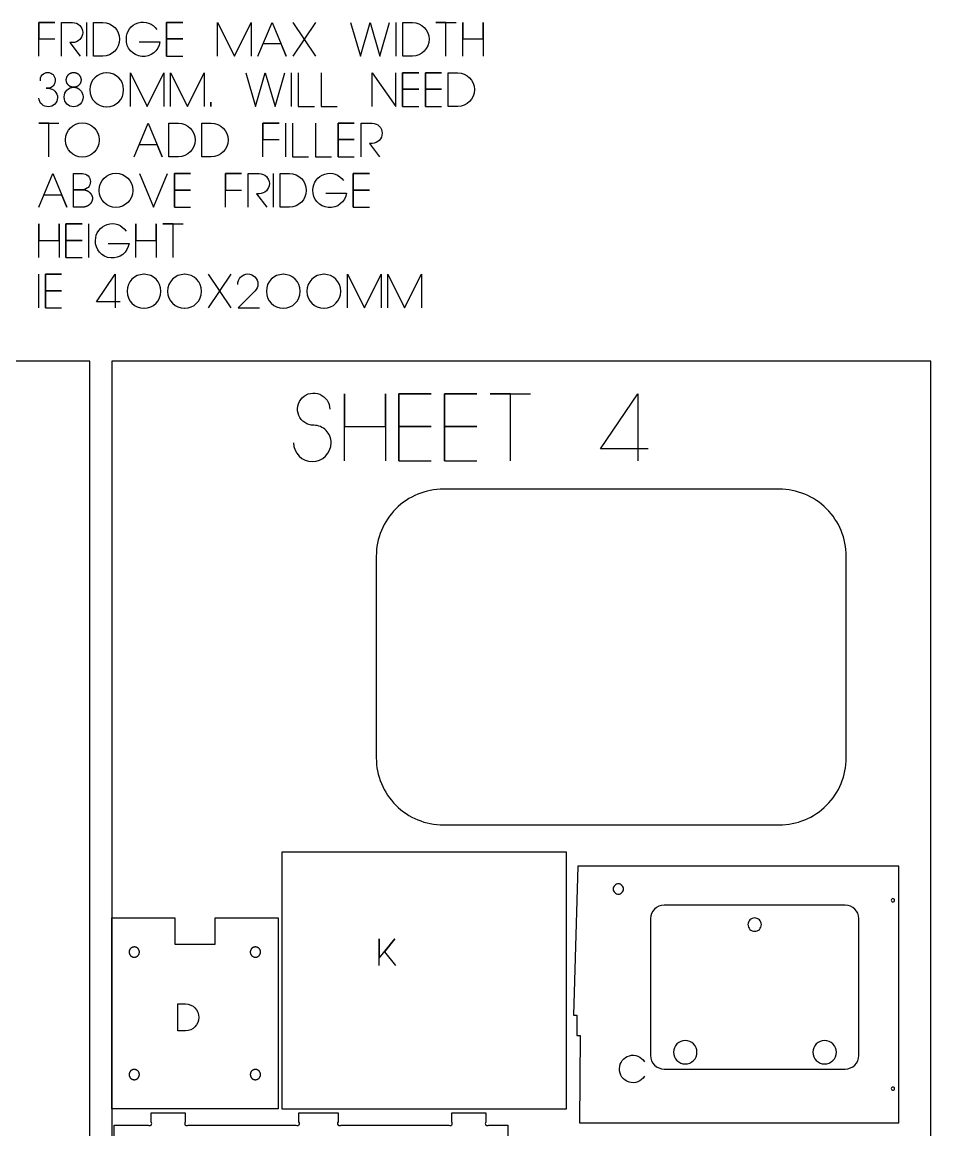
# Model space of a CAD drawing. Extents: x -841 to 6221, y -486 to 2945.
# Drawn here: x 4867 to 6221, y 1295 to 2945 of the extents above; entities that cross this region are included whole.
import ezdxf

# ---------------------------------------------------------------- set-up
doc = ezdxf.new("R2010")
doc.units = 0
for name, color, linetype in [('DEFAULT_LAYER0', 1, 'CONTINUOUS'), ('LAYER_1', 18, 'CONTINUOUS'), ('T5_LOGOLAYER_21', 18, 'CONTINUOUS')]:
    doc.layers.add(name, color=color, linetype=linetype)

msp = doc.modelspace()

# ---------------------------------------------------------------- linework, layer by layer
at = {"layer": 'DEFAULT_LAYER0'}
for points in [[(5755.4, 1661.6, 0.414214), (5747.7, 1654, 0.414214), (5755.4, 1646.4, 0.414214), (5763, 1654, 0.414214)], [(6164.3, 1639.7, 0.414214), (6161.8, 1637.2, 0.414214), (6164.3, 1634.7, 0.414214), (6166.8, 1637.2, 0.414214)], [(5823.4, 1386), (6093.4, 1386, 0.414214), (6113.4, 1406), (6113.4, 1610, 0.413582), (6093.4, 1630), (5823.4, 1630, 0.414214), (5803.4, 1610), (5803.4, 1406, 0.415248)], [(5958.4, 1611, 0.414214), (5948.4, 1601, 0.414214), (5958.4, 1591, 0.414214), (5968.4, 1601, 0.414214)], [(5855, 1428.5, 0.414214), (5837.5, 1411, 0.414214), (5855, 1393.5, 0.414214), (5872.5, 1411, 0.414214)], [(6062.6, 1428.5, 0.414214), (6045.1, 1411, 0.414214), (6062.6, 1393.5, 0.414214), (6080.1, 1411, 0.414214)], [(6164.4, 1359.3, 0.414214), (6161.9, 1356.8, 0.414214), (6164.4, 1354.3, 0.414214), (6166.9, 1356.8, 0.414214)]]:
    msp.add_lwpolyline(points, format="xyb", close=True, dxfattribs=at)
at = {"layer": 'LAYER_1'}
for points in [[(3748.2, 0), (4968.2, 0), (4968.2, 2440), (3748.2, 2440)], [(5000.8, 0), (6220.8, 0), (6220.8, 2440), (5000.8, 2440)], [(5697.6, 1306), (6173.3, 1306), (6173.3, 1688), (5695, 1688), (5688.4, 1466), (5693.3, 1466), (5693.3, 1436), (5698.3, 1436)]]:
    msp.add_lwpolyline(points, close=True, dxfattribs=at)
msp.add_lwpolyline([(5394.8, 1849.4, 0.414214), (5494.8, 1749.4), (5994.8, 1749.4, 0.414214), (6094.8, 1849.4), (6094.8, 2149.4, 0.414214), (5994.8, 2249.4), (5494.8, 2249.4, 0.414214), (5394.8, 2149.4)], format="xyb", close=True, dxfattribs=at)
msp.add_lwpolyline([(5004.7, 1054.6), (5004.7, 1302.6), (5055.1, 1302.6, 1), (5059.6, 1307.1), (5059.6, 1320.6), (5110.4, 1320.6), (5110.4, 1307.1, 1), (5114.9, 1302.6), (5275.1, 1302.6, 1), (5279.5, 1307.1), (5279.5, 1320.6), (5338, 1320.6), (5338, 1307.1, 1), (5342.5, 1302.6), (5502.8, 1302.6, 1), (5507.2, 1307.1), (5507.2, 1320.6), (5558, 1320.6), (5558, 1307.1, 1), (5562.5, 1302.6), (5590.8, 1302.6), (5590.8, 1054.6)], format="xyb", dxfattribs=at)
at = {"layer": 'T5_LOGOLAYER_21'}
for points in [[(4892.1, 2894.2), (4892.1, 2944.2), (4916.1, 2944.2), (4892.1, 2944.2), (4892.1, 2919.7), (4916.1, 2919.7)], [(4963.6, 2894.2), (4963.6, 2944.2)], [(5082.6, 2894.2), (5082.6, 2944.2), (5106.6, 2944.2), (5082.6, 2944.2), (5082.6, 2919.7), (5106.6, 2919.7), (5082.6, 2919.7), (5082.6, 2894.2), (5106.6, 2894.2)], [(5158.6, 2894.2), (5158.6, 2944.2), (5183.6, 2894.2), (5208.6, 2944.2), (5208.6, 2894.2)], [(5218.6, 2894.2), (5239.6, 2944.2), (5260.6, 2894.2), (5253.1, 2912.2), (5226.6, 2912.2)], [(5270.6, 2944.2), (5304.1, 2894.2)], [(5271.1, 2894.2), (5304.6, 2944.2)], [(5356.6, 2944.2), (5371.1, 2894.2), (5385.6, 2944.2), (5400.1, 2894.2), (5414.6, 2944.2)], [(5424.6, 2894.2), (5424.6, 2944.2)], [(5498.6, 2894.2), (5498.6, 2944.2), (5483.6, 2944.2), (5513.6, 2944.2)], [(5523.6, 2894.2), (5523.6, 2944.2), (5523.6, 2919.7), (5554.1, 2919.7), (5554.1, 2944.2), (5554.1, 2894.2)], [(5028.6, 2819.2), (5028.6, 2869.2), (5053.6, 2819.2), (5078.6, 2869.2), (5078.6, 2819.2)], [(5088.6, 2819.2), (5088.6, 2869.2), (5113.6, 2819.2), (5138.6, 2869.2), (5138.6, 2819.2)], [(5200.6, 2869.2), (5215.1, 2819.2), (5229.6, 2869.2), (5244.1, 2819.2), (5258.6, 2869.2)], [(5268.6, 2819.2), (5268.6, 2869.2)], [(5278.6, 2869.2), (5278.6, 2819.2), (5302.6, 2819.2)], [(5312.6, 2869.2), (5312.6, 2819.2), (5336.6, 2819.2)], [(5388.6, 2819.2), (5388.6, 2869.2), (5424.1, 2819.2), (5424.1, 2869.2)], [(5434.1, 2819.2), (5434.1, 2869.2), (5458.1, 2869.2), (5434.1, 2869.2), (5434.1, 2844.7), (5458.1, 2844.7), (5434.1, 2844.7), (5434.1, 2819.2), (5458.1, 2819.2)], [(5468.1, 2819.2), (5468.1, 2869.2), (5492.1, 2869.2), (5468.1, 2869.2), (5468.1, 2844.7), (5492.1, 2844.7), (5468.1, 2844.7), (5468.1, 2819.2), (5492.1, 2819.2)], [(4907.1, 2744.2), (4907.1, 2794.2), (4892.1, 2794.2), (4922.1, 2794.2)], [(5034.1, 2744.2), (5055.1, 2794.2), (5076.1, 2744.2), (5068.6, 2762.2), (5042.1, 2762.2)], [(5226.1, 2744.2), (5226.1, 2794.2), (5250.1, 2794.2), (5226.1, 2794.2), (5226.1, 2769.7), (5250.1, 2769.7)], [(5260.1, 2744.2), (5260.1, 2794.2)], [(5270.1, 2794.2), (5270.1, 2744.2), (5294.1, 2744.2)], [(5304.1, 2794.2), (5304.1, 2744.2), (5328.1, 2744.2)], [(5338.1, 2744.2), (5338.1, 2794.2), (5362.1, 2794.2), (5338.1, 2794.2), (5338.1, 2769.7), (5362.1, 2769.7), (5338.1, 2769.7), (5338.1, 2744.2), (5362.1, 2744.2)], [(4892.1, 2669.2), (4913.1, 2719.2), (4934.1, 2669.2), (4926.6, 2687.2), (4900.1, 2687.2)], [(5042.1, 2719.2), (5063.1, 2669.2), (5084.1, 2719.2)], [(5094.1, 2669.2), (5094.1, 2719.2), (5118.1, 2719.2), (5094.1, 2719.2), (5094.1, 2694.7), (5118.1, 2694.7), (5094.1, 2694.7), (5094.1, 2669.2), (5118.1, 2669.2)], [(5170.1, 2669.2), (5170.1, 2719.2), (5194.1, 2719.2), (5170.1, 2719.2), (5170.1, 2694.7), (5194.1, 2694.7)], [(5241.6, 2669.2), (5241.6, 2719.2)], [(5360.5, 2669.2), (5360.5, 2719.2), (5384.5, 2719.2), (5360.5, 2719.2), (5360.5, 2694.7), (5384.5, 2694.7), (5360.5, 2694.7), (5360.5, 2669.2), (5384.5, 2669.2)], [(4892.1, 2594.2), (4892.1, 2644.2), (4892.1, 2619.7), (4922.6, 2619.7), (4922.6, 2644.2), (4922.6, 2594.2)], [(4932.6, 2594.2), (4932.6, 2644.2), (4956.6, 2644.2), (4932.6, 2644.2), (4932.6, 2619.7), (4956.6, 2619.7), (4932.6, 2619.7), (4932.6, 2594.2), (4956.6, 2594.2)], [(4966.6, 2594.2), (4966.6, 2644.2)], [(5036.6, 2594.2), (5036.6, 2644.2), (5036.6, 2619.7), (5067.1, 2619.7), (5067.1, 2644.2), (5067.1, 2594.2)], [(5092.1, 2594.2), (5092.1, 2644.2), (5077.1, 2644.2), (5107.1, 2644.2)], [(4892.1, 2519.2), (4892.1, 2569.2)], [(4902.1, 2519.2), (4902.1, 2569.2), (4926.1, 2569.2), (4902.1, 2569.2), (4902.1, 2544.7), (4926.1, 2544.7), (4902.1, 2544.7), (4902.1, 2519.2), (4926.1, 2519.2)], [(5013.6, 2528.2), (4978.1, 2528.2), (5006.1, 2569.2), (5006.1, 2519.2)], [(5144.6, 2569.2), (5178.1, 2519.2)], [(5145.1, 2519.2), (5178.6, 2569.2)], [(5352.1, 2519.2), (5352.1, 2569.2), (5377.1, 2519.2), (5402.1, 2569.2), (5402.1, 2519.2)], [(5412.1, 2519.2), (5412.1, 2569.2), (5437.1, 2519.2), (5462.1, 2569.2), (5462.1, 2519.2)], [(5347.6, 2291.4), (5347.6, 2391.4), (5347.6, 2342.4), (5408.6, 2342.4), (5408.6, 2391.4), (5408.6, 2291.4)], [(5428.6, 2291.4), (5428.6, 2391.4), (5476.6, 2391.4), (5428.6, 2391.4), (5428.6, 2342.4), (5476.6, 2342.4), (5428.6, 2342.4), (5428.6, 2291.4), (5476.6, 2291.4)], [(5496.6, 2291.4), (5496.6, 2391.4), (5544.6, 2391.4), (5496.6, 2391.4), (5496.6, 2342.4), (5544.6, 2342.4), (5496.6, 2342.4), (5496.6, 2291.4), (5544.6, 2291.4)], [(5594.6, 2291.4), (5594.6, 2391.4), (5564.6, 2391.4), (5624.6, 2391.4)], [(5799.6, 2309.4), (5728.6, 2309.4), (5784.6, 2391.4), (5784.6, 2291.4)], [(5399.3, 1539.9), (5399.3, 1579.9), (5399.3, 1551.1), (5422.5, 1579.9), (5407.3, 1560.7), (5423.3, 1539.9)]]:
    msp.add_lwpolyline(points, dxfattribs=at)
for points in [[(4926.1, 2894.2), (4926.1, 2944.2), (4942.6, 2944.2, -1), (4942.6, 2914.2), (4938.6, 2914.2), (4953.6, 2894.2)], [(5041.6, 2915.2), (5072.6, 2915.2, -0.955296), (5022.6, 2919.7, -0.741566), (5068.1, 2933.7)], [(4894.6, 2857.2, -0.454849), (4905.6, 2869.8, -0.411435), (4916.6, 2858.7), (4916.6, 2857.2, -0.412121), (4905.6, 2846.2), (4903.1, 2846.2), (4906.1, 2846.2, -0.414286), (4920.1, 2832.2, -0.946269), (4892.1, 2831.7)], [(5372.1, 2744.2), (5372.1, 2794.2), (5388.6, 2794.2, -1), (5388.6, 2764.2), (5384.6, 2764.2), (5399.6, 2744.2)], [(5204.1, 2669.2), (5204.1, 2719.2), (5220.6, 2719.2, -1), (5220.6, 2689.2), (5216.6, 2689.2), (5231.6, 2669.2)], [(5319.5, 2690.2), (5350.5, 2690.2, -0.955296), (5300.5, 2694.7, -0.741566), (5346, 2708.7)], [(4995.6, 2615.2), (5026.6, 2615.2, -0.955296), (4976.6, 2619.7, -0.741566), (5022.1, 2633.7)], [(5188.6, 2554.2, -0.423868), (5203.6, 2569.7, -0.413911), (5218.6, 2554.7, -0.194637), (5214.1, 2544.2), (5189.1, 2519.2), (5221.1, 2519.2)], [(5271.6, 2318.4, 1), (5327.6, 2318.4, 0.415385), (5301.6, 2344.4, -0.668438), (5284.6, 2385.4, -0.668438), (5325.6, 2368.4)], [(5794.3, 1375.3, -0.77786), (5757.1, 1386.5, -0.756443), (5794.3, 1396.9)]]:
    msp.add_lwpolyline(points, format="xyb", dxfattribs=at)
for points in [[(4973.6, 2894.2), (4973.6, 2944.2), (4987.6, 2944.2, -1), (4987.6, 2894.2)], [(5434.6, 2894.2), (5434.6, 2944.2), (5448.6, 2944.2, -1), (5448.6, 2894.2)], [(4993.1, 2818.7), (4993.6, 2818.7, 0.413333), (5018.6, 2843.7), (5018.6, 2844.2, 0.413333), (4993.6, 2869.2), (4993.1, 2869.2, 0.413333), (4968.1, 2844.2), (4968.1, 2843.7, 0.413333)], [(5502.1, 2819.2), (5502.1, 2869.2), (5516.1, 2869.2, -1), (5516.1, 2819.2)], [(4944.1, 2847.7, -0.414286), (4958.1, 2833.7), (4958.1, 2832.7, -1), (4930.1, 2832.7), (4930.1, 2833.7, -0.414286)], [(4982.1, 2768.7, -1), (4932.1, 2768.7), (4932.1, 2769.7, -1), (4982.1, 2769.7)], [(5086.1, 2744.2), (5086.1, 2794.2), (5100.1, 2794.2, -1), (5100.1, 2744.2)], [(5135.1, 2744.2), (5135.1, 2794.2), (5149.1, 2794.2, -1), (5149.1, 2744.2)], [(4944.1, 2669.2), (4944.1, 2719.2), (4957.1, 2719.2, -1), (4957.1, 2695.2), (4944.1, 2695.2), (4957.1, 2695.2), (4957.5, 2695.2), (4957.9, 2695.2), (4958.3, 2695.2), (4958.7, 2695.1), (4959, 2695.1), (4959.4, 2695), (4959.8, 2695), (4960.1, 2694.9), (4960.5, 2694.9), (4960.9, 2694.8), (4961.2, 2694.7), (4961.6, 2694.6), (4961.9, 2694.5), (4962.3, 2694.4), (4962.6, 2694.3), (4963, 2694.2), (4963.3, 2694), (4963.6, 2693.9), (4963.9, 2693.8), (4964.3, 2693.6), (4964.6, 2693.5), (4964.9, 2693.3), (4965.2, 2693.1), (4965.5, 2693), (4965.8, 2692.8), (4966.1, 2692.6), (4966.4, 2692.4), (4966.6, 2692.2), (4966.9, 2692), (4967.2, 2691.8), (4967.4, 2691.6), (4967.7, 2691.4), (4967.9, 2691.2), (4968.2, 2690.9), (4968.4, 2690.7), (4968.7, 2690.5), (4968.9, 2690.2), (4969.1, 2690), (4969.3, 2689.7), (4969.5, 2689.5), (4969.7, 2689.2), (4969.9, 2688.9), (4970.1, 2688.7), (4970.3, 2688.4), (4970.4, 2688.1), (4970.6, 2687.8), (4970.8, 2687.5), (4970.9, 2687.3), (4971, 2687), (4971.2, 2686.7), (4971.3, 2686.4), (4971.4, 2686.1), (4971.5, 2685.8), (4971.6, 2685.4), (4971.7, 2685.1), (4971.8, 2684.8), (4971.8, 2684.5), (4971.9, 2684.2), (4972, 2683.9), (4972, 2683.5), (4972, 2683.2), (4972.1, 2682.9), (4972.1, 2682.5), (4972.1, 2682.2), (4972.1, 2681.9), (4972.1, 2681.5), (4972, 2681.2), (4972, 2680.9), (4972, 2680.5), (4971.9, 2680.2), (4971.8, 2679.9), (4971.8, 2679.6), (4971.7, 2679.3), (4971.6, 2678.9), (4971.5, 2678.6), (4971.4, 2678.3), (4971.3, 2678), (4971.2, 2677.7), (4971, 2677.4), (4970.9, 2677.1), (4970.8, 2676.8), (4970.6, 2676.6), (4970.4, 2676.3), (4970.3, 2676), (4970.1, 2675.7), (4969.9, 2675.5), (4969.7, 2675.2), (4969.5, 2674.9), (4969.3, 2674.7), (4969.1, 2674.4), (4968.9, 2674.2), (4968.7, 2673.9), (4968.4, 2673.7), (4968.2, 2673.5), (4967.9, 2673.2), (4967.7, 2673), (4967.4, 2672.8), (4967.2, 2672.6), (4966.9, 2672.4), (4966.6, 2672.2), (4966.4, 2672), (4966.1, 2671.8), (4965.8, 2671.6), (4965.5, 2671.4), (4965.2, 2671.2), (4964.9, 2671.1), (4964.6, 2670.9), (4964.3, 2670.8), (4963.9, 2670.6), (4963.6, 2670.5), (4963.3, 2670.3), (4963, 2670.2), (4962.6, 2670.1), (4962.3, 2670), (4961.9, 2669.9), (4961.6, 2669.8), (4961.2, 2669.7), (4960.9, 2669.6), (4960.5, 2669.5), (4960.1, 2669.5), (4959.8, 2669.4), (4959.4, 2669.3), (4959, 2669.3), (4958.7, 2669.3), (4958.3, 2669.2), (4957.9, 2669.2), (4957.5, 2669.2), (4957.1, 2669.2)], [(5032.1, 2693.7, -1), (4982.1, 2693.7), (4982.1, 2694.7, -1), (5032.1, 2694.7)], [(5251.6, 2669.2), (5251.6, 2719.2), (5265.6, 2719.2, -1), (5265.6, 2669.2)], [(5048.6, 2518.7), (5049.1, 2518.7, 0.413333), (5074.1, 2543.7), (5074.1, 2544.2, 0.413333), (5049.1, 2569.2), (5048.6, 2569.2, 0.413333), (5023.6, 2544.2), (5023.6, 2543.7, 0.413333)], [(5109.1, 2518.7), (5109.6, 2518.7, 0.413333), (5134.6, 2543.7), (5134.6, 2544.2, 0.413333), (5109.6, 2569.2), (5109.1, 2569.2, 0.413333), (5084.1, 2544.2), (5084.1, 2543.7, 0.413333)], [(5256.1, 2518.7), (5256.6, 2518.7, 0.413333), (5281.6, 2543.7), (5281.6, 2544.2, 0.413333), (5256.6, 2569.2), (5256.1, 2569.2, 0.413333), (5231.1, 2544.2), (5231.1, 2543.7, 0.413333)], [(5316.6, 2518.7), (5317.1, 2518.7, 0.413333), (5342.1, 2543.7), (5342.1, 2544.2, 0.413333), (5317.1, 2569.2), (5316.6, 2569.2, 0.413333), (5291.6, 2544.2), (5291.6, 2543.7, 0.413333)], [(5099.5, 1442.8), (5099.5, 1482.8), (5110.7, 1482.8, -1), (5110.7, 1442.8)]]:
    msp.add_lwpolyline(points, format="xyb", close=True, dxfattribs=at)
for points in [[(4944.1, 2847.7), (4943.6, 2847.7), (4943, 2847.8), (4942.5, 2847.8), (4941.9, 2847.9), (4941.4, 2848), (4940.9, 2848.2), (4940.4, 2848.4), (4939.9, 2848.6), (4939.4, 2848.8), (4938.9, 2849), (4938.4, 2849.3), (4938, 2849.6), (4937.6, 2849.9), (4937.1, 2850.2), (4936.7, 2850.6), (4936.4, 2850.9), (4936, 2851.3), (4935.6, 2851.7), (4935.3, 2852.1), (4935, 2852.5), (4934.7, 2853), (4934.5, 2853.5), (4934.2, 2853.9), (4934, 2854.4), (4933.8, 2854.9), (4933.6, 2855.4), (4933.5, 2855.9), (4933.4, 2856.5), (4933.3, 2857), (4933.2, 2857.6), (4933.2, 2858.1), (4933.1, 2858.7), (4933.2, 2859.3), (4933.2, 2859.8), (4933.3, 2860.4), (4933.4, 2860.9), (4933.5, 2861.4), (4933.6, 2862), (4933.8, 2862.5), (4934, 2863), (4934.2, 2863.5), (4934.5, 2863.9), (4934.7, 2864.4), (4935, 2864.8), (4935.3, 2865.3), (4935.6, 2865.7), (4936, 2866.1), (4936.4, 2866.5), (4936.7, 2866.8), (4937.1, 2867.2), (4937.6, 2867.5), (4938, 2867.8), (4938.4, 2868.1), (4938.9, 2868.4), (4939.4, 2868.6), (4939.9, 2868.8), (4940.4, 2869), (4940.9, 2869.2), (4941.4, 2869.3), (4941.9, 2869.5), (4942.5, 2869.6), (4943, 2869.6), (4943.6, 2869.7), (4944.1, 2869.7), (4944.7, 2869.7), (4945.3, 2869.6), (4945.8, 2869.6), (4946.4, 2869.5), (4946.9, 2869.3), (4947.4, 2869.2), (4947.9, 2869), (4948.4, 2868.8), (4948.9, 2868.6), (4949.4, 2868.4), (4949.8, 2868.1), (4950.3, 2867.8), (4950.7, 2867.5), (4951.1, 2867.2), (4951.5, 2866.8), (4951.9, 2866.5), (4952.3, 2866.1), (4952.6, 2865.7), (4953, 2865.3), (4953.3, 2864.8), (4953.5, 2864.4), (4953.8, 2863.9), (4954.1, 2863.5), (4954.3, 2863), (4954.5, 2862.5), (4954.6, 2862), (4954.8, 2861.4), (4954.9, 2860.9), (4955, 2860.4), (4955.1, 2859.8), (4955.1, 2859.3), (4955.1, 2858.7), (4955.1, 2858.1), (4955.1, 2857.6), (4955, 2857), (4954.9, 2856.5), (4954.8, 2855.9), (4954.6, 2855.4), (4954.5, 2854.9), (4954.3, 2854.4), (4954.1, 2853.9), (4953.8, 2853.5), (4953.5, 2853), (4953.3, 2852.5), (4953, 2852.1), (4952.6, 2851.7), (4952.3, 2851.3), (4951.9, 2850.9), (4951.5, 2850.6), (4951.1, 2850.2), (4950.7, 2849.9), (4950.3, 2849.6), (4949.8, 2849.3), (4949.4, 2849), (4948.9, 2848.8), (4948.4, 2848.6), (4947.9, 2848.4), (4947.4, 2848.2), (4946.9, 2848), (4946.4, 2847.9), (4945.8, 2847.8), (4945.3, 2847.8), (4944.7, 2847.7)], [(5148.6, 2819.2), (5148.6, 2825.7)], [(5254.1, 1326.9), (5678.1, 1326.9), (5678.1, 1708.9), (5254.1, 1708.9)], [(5094.8, 1610.9), (5094.8, 1572), (5154.8, 1572), (5154.8, 1610.9), (5248.8, 1610.9), (5248.8, 1326.9), (5000.8, 1326.9), (5000.8, 1610.9)], [(5034.4, 1567.7), (5034, 1567.7), (5033.6, 1567.7), (5033.2, 1567.6), (5032.8, 1567.6), (5032.5, 1567.5), (5032.1, 1567.4), (5031.8, 1567.3), (5031.4, 1567.1), (5031.1, 1567), (5030.7, 1566.8), (5030.4, 1566.6), (5030.1, 1566.4), (5029.8, 1566.2), (5029.5, 1566), (5029.3, 1565.8), (5029, 1565.5), (5028.7, 1565.2), (5028.5, 1565), (5028.3, 1564.7), (5028.1, 1564.4), (5027.9, 1564.1), (5027.7, 1563.7), (5027.5, 1563.4), (5027.4, 1563.1), (5027.2, 1562.7), (5027.1, 1562.4), (5027, 1562), (5026.9, 1561.6), (5026.8, 1561.3), (5026.8, 1560.9), (5026.8, 1560.5), (5026.8, 1560.1), (5026.8, 1559.7), (5026.8, 1559.3), (5026.8, 1559), (5026.9, 1558.6), (5027, 1558.2), (5027.1, 1557.8), (5027.2, 1557.5), (5027.4, 1557.1), (5027.5, 1556.8), (5027.7, 1556.5), (5027.9, 1556.2), (5028.1, 1555.8), (5028.3, 1555.5), (5028.5, 1555.3), (5028.7, 1555), (5029, 1554.7), (5029.3, 1554.5), (5029.5, 1554.2), (5029.8, 1554), (5030.1, 1553.8), (5030.4, 1553.6), (5030.7, 1553.4), (5031.1, 1553.2), (5031.4, 1553.1), (5031.8, 1552.9), (5032.1, 1552.8), (5032.5, 1552.7), (5032.8, 1552.6), (5033.2, 1552.6), (5033.6, 1552.5), (5034, 1552.5), (5034.4, 1552.5), (5034.8, 1552.5), (5035.2, 1552.5), (5035.5, 1552.6), (5035.9, 1552.6), (5036.3, 1552.7), (5036.6, 1552.8), (5037, 1552.9), (5037.3, 1553.1), (5037.7, 1553.2), (5038, 1553.4), (5038.3, 1553.6), (5038.6, 1553.8), (5038.9, 1554), (5039.2, 1554.2), (5039.5, 1554.5), (5039.8, 1554.7), (5040, 1555), (5040.3, 1555.3), (5040.5, 1555.5), (5040.7, 1555.8), (5040.9, 1556.2), (5041.1, 1556.5), (5041.3, 1556.8), (5041.4, 1557.1), (5041.5, 1557.5), (5041.7, 1557.8), (5041.8, 1558.2), (5041.9, 1558.6), (5041.9, 1559), (5042, 1559.3), (5042, 1559.7), (5042, 1560.1), (5042, 1560.5), (5042, 1560.9), (5041.9, 1561.3), (5041.9, 1561.6), (5041.8, 1562), (5041.7, 1562.4), (5041.5, 1562.7), (5041.4, 1563.1), (5041.3, 1563.4), (5041.1, 1563.7), (5040.9, 1564.1), (5040.7, 1564.4), (5040.5, 1564.7), (5040.3, 1565), (5040, 1565.2), (5039.8, 1565.5), (5039.5, 1565.8), (5039.2, 1566), (5038.9, 1566.2), (5038.6, 1566.4), (5038.3, 1566.6), (5038, 1566.8), (5037.7, 1567), (5037.3, 1567.1), (5037, 1567.3), (5036.6, 1567.4), (5036.3, 1567.5), (5035.9, 1567.6), (5035.5, 1567.6), (5035.2, 1567.7), (5034.8, 1567.7)], [(5214.8, 1567.7), (5214.4, 1567.7), (5214, 1567.7), (5213.6, 1567.6), (5213.3, 1567.6), (5212.9, 1567.5), (5212.5, 1567.4), (5212.2, 1567.3), (5211.8, 1567.1), (5211.5, 1567), (5211.2, 1566.8), (5210.8, 1566.6), (5210.5, 1566.4), (5210.2, 1566.2), (5209.9, 1566), (5209.7, 1565.8), (5209.4, 1565.5), (5209.2, 1565.2), (5208.9, 1565), (5208.7, 1564.7), (5208.5, 1564.4), (5208.3, 1564.1), (5208.1, 1563.7), (5207.9, 1563.4), (5207.8, 1563.1), (5207.6, 1562.7), (5207.5, 1562.4), (5207.4, 1562), (5207.3, 1561.6), (5207.3, 1561.3), (5207.2, 1560.9), (5207.2, 1560.5), (5207.2, 1560.1), (5207.2, 1559.7), (5207.2, 1559.3), (5207.3, 1559), (5207.3, 1558.6), (5207.4, 1558.2), (5207.5, 1557.8), (5207.6, 1557.5), (5207.8, 1557.1), (5207.9, 1556.8), (5208.1, 1556.5), (5208.3, 1556.2), (5208.5, 1555.8), (5208.7, 1555.5), (5208.9, 1555.3), (5209.2, 1555), (5209.4, 1554.7), (5209.7, 1554.5), (5209.9, 1554.2), (5210.2, 1554), (5210.5, 1553.8), (5210.8, 1553.6), (5211.2, 1553.4), (5211.5, 1553.2), (5211.8, 1553.1), (5212.2, 1552.9), (5212.5, 1552.8), (5212.9, 1552.7), (5213.3, 1552.6), (5213.6, 1552.6), (5214, 1552.5), (5214.4, 1552.5), (5214.8, 1552.5), (5215.2, 1552.5), (5215.6, 1552.5), (5216, 1552.6), (5216.3, 1552.6), (5216.7, 1552.7), (5217.1, 1552.8), (5217.4, 1552.9), (5217.8, 1553.1), (5218.1, 1553.2), (5218.4, 1553.4), (5218.7, 1553.6), (5219.1, 1553.8), (5219.4, 1554), (5219.6, 1554.2), (5219.9, 1554.5), (5220.2, 1554.7), (5220.4, 1555), (5220.7, 1555.3), (5220.9, 1555.5), (5221.1, 1555.8), (5221.3, 1556.2), (5221.5, 1556.5), (5221.7, 1556.8), (5221.8, 1557.1), (5222, 1557.5), (5222.1, 1557.8), (5222.2, 1558.2), (5222.3, 1558.6), (5222.3, 1559), (5222.4, 1559.3), (5222.4, 1559.7), (5222.4, 1560.1), (5222.4, 1560.5), (5222.4, 1560.9), (5222.3, 1561.3), (5222.3, 1561.6), (5222.2, 1562), (5222.1, 1562.4), (5222, 1562.7), (5221.8, 1563.1), (5221.7, 1563.4), (5221.5, 1563.7), (5221.3, 1564.1), (5221.1, 1564.4), (5220.9, 1564.7), (5220.7, 1565), (5220.4, 1565.2), (5220.2, 1565.5), (5219.9, 1565.8), (5219.6, 1566), (5219.4, 1566.2), (5219.1, 1566.4), (5218.7, 1566.6), (5218.4, 1566.8), (5218.1, 1567), (5217.8, 1567.1), (5217.4, 1567.3), (5217.1, 1567.4), (5216.7, 1567.5), (5216.3, 1567.6), (5216, 1567.6), (5215.6, 1567.7), (5215.2, 1567.7)], [(5034.4, 1385.3), (5034, 1385.3), (5033.6, 1385.3), (5033.2, 1385.2), (5032.8, 1385.2), (5032.5, 1385.1), (5032.1, 1385), (5031.8, 1384.9), (5031.4, 1384.7), (5031.1, 1384.6), (5030.7, 1384.4), (5030.4, 1384.2), (5030.1, 1384), (5029.8, 1383.8), (5029.5, 1383.6), (5029.3, 1383.4), (5029, 1383.1), (5028.7, 1382.8), (5028.5, 1382.6), (5028.3, 1382.3), (5028.1, 1382), (5027.9, 1381.7), (5027.7, 1381.3), (5027.5, 1381), (5027.4, 1380.7), (5027.2, 1380.3), (5027.1, 1380), (5027, 1379.6), (5026.9, 1379.2), (5026.8, 1378.9), (5026.8, 1378.5), (5026.8, 1378.1), (5026.8, 1377.7), (5026.8, 1377.3), (5026.8, 1376.9), (5026.8, 1376.6), (5026.9, 1376.2), (5027, 1375.8), (5027.1, 1375.4), (5027.2, 1375.1), (5027.4, 1374.7), (5027.5, 1374.4), (5027.7, 1374.1), (5027.9, 1373.8), (5028.1, 1373.4), (5028.3, 1373.1), (5028.5, 1372.9), (5028.7, 1372.6), (5029, 1372.3), (5029.3, 1372.1), (5029.5, 1371.8), (5029.8, 1371.6), (5030.1, 1371.4), (5030.4, 1371.2), (5030.7, 1371), (5031.1, 1370.8), (5031.4, 1370.7), (5031.8, 1370.5), (5032.1, 1370.4), (5032.5, 1370.3), (5032.8, 1370.2), (5033.2, 1370.2), (5033.6, 1370.1), (5034, 1370.1), (5034.4, 1370.1), (5034.8, 1370.1), (5035.2, 1370.1), (5035.5, 1370.2), (5035.9, 1370.2), (5036.3, 1370.3), (5036.6, 1370.4), (5037, 1370.5), (5037.3, 1370.7), (5037.7, 1370.8), (5038, 1371), (5038.3, 1371.2), (5038.6, 1371.4), (5038.9, 1371.6), (5039.2, 1371.8), (5039.5, 1372.1), (5039.8, 1372.3), (5040, 1372.6), (5040.3, 1372.9), (5040.5, 1373.1), (5040.7, 1373.4), (5040.9, 1373.8), (5041.1, 1374.1), (5041.3, 1374.4), (5041.4, 1374.7), (5041.5, 1375.1), (5041.7, 1375.4), (5041.8, 1375.8), (5041.9, 1376.2), (5041.9, 1376.6), (5042, 1376.9), (5042, 1377.3), (5042, 1377.7), (5042, 1378.1), (5042, 1378.5), (5041.9, 1378.9), (5041.9, 1379.2), (5041.8, 1379.6), (5041.7, 1380), (5041.5, 1380.3), (5041.4, 1380.7), (5041.3, 1381), (5041.1, 1381.3), (5040.9, 1381.7), (5040.7, 1382), (5040.5, 1382.3), (5040.3, 1382.6), (5040, 1382.8), (5039.8, 1383.1), (5039.5, 1383.4), (5039.2, 1383.6), (5038.9, 1383.8), (5038.6, 1384), (5038.3, 1384.2), (5038, 1384.4), (5037.7, 1384.6), (5037.3, 1384.7), (5037, 1384.9), (5036.6, 1385), (5036.3, 1385.1), (5035.9, 1385.2), (5035.5, 1385.2), (5035.2, 1385.3), (5034.8, 1385.3)], [(5214.8, 1385.3), (5214.4, 1385.3), (5214, 1385.3), (5213.6, 1385.2), (5213.3, 1385.2), (5212.9, 1385.1), (5212.5, 1385), (5212.2, 1384.9), (5211.8, 1384.7), (5211.5, 1384.6), (5211.2, 1384.4), (5210.8, 1384.2), (5210.5, 1384), (5210.2, 1383.8), (5209.9, 1383.6), (5209.7, 1383.4), (5209.4, 1383.1), (5209.2, 1382.8), (5208.9, 1382.6), (5208.7, 1382.3), (5208.5, 1382), (5208.3, 1381.7), (5208.1, 1381.3), (5207.9, 1381), (5207.8, 1380.7), (5207.6, 1380.3), (5207.5, 1380), (5207.4, 1379.6), (5207.3, 1379.2), (5207.3, 1378.9), (5207.2, 1378.5), (5207.2, 1378.1), (5207.2, 1377.7), (5207.2, 1377.3), (5207.2, 1376.9), (5207.3, 1376.6), (5207.3, 1376.2), (5207.4, 1375.8), (5207.5, 1375.4), (5207.6, 1375.1), (5207.8, 1374.7), (5207.9, 1374.4), (5208.1, 1374.1), (5208.3, 1373.8), (5208.5, 1373.4), (5208.7, 1373.1), (5208.9, 1372.9), (5209.2, 1372.6), (5209.4, 1372.3), (5209.7, 1372.1), (5209.9, 1371.8), (5210.2, 1371.6), (5210.5, 1371.4), (5210.8, 1371.2), (5211.2, 1371), (5211.5, 1370.8), (5211.8, 1370.7), (5212.2, 1370.5), (5212.5, 1370.4), (5212.9, 1370.3), (5213.3, 1370.2), (5213.6, 1370.2), (5214, 1370.1), (5214.4, 1370.1), (5214.8, 1370.1), (5215.2, 1370.1), (5215.6, 1370.1), (5216, 1370.2), (5216.3, 1370.2), (5216.7, 1370.3), (5217.1, 1370.4), (5217.4, 1370.5), (5217.8, 1370.7), (5218.1, 1370.8), (5218.4, 1371), (5218.7, 1371.2), (5219.1, 1371.4), (5219.4, 1371.6), (5219.6, 1371.8), (5219.9, 1372.1), (5220.2, 1372.3), (5220.4, 1372.6), (5220.7, 1372.9), (5220.9, 1373.1), (5221.1, 1373.4), (5221.3, 1373.8), (5221.5, 1374.1), (5221.7, 1374.4), (5221.8, 1374.7), (5222, 1375.1), (5222.1, 1375.4), (5222.2, 1375.8), (5222.3, 1376.2), (5222.3, 1376.6), (5222.4, 1376.9), (5222.4, 1377.3), (5222.4, 1377.7), (5222.4, 1378.1), (5222.4, 1378.5), (5222.3, 1378.9), (5222.3, 1379.2), (5222.2, 1379.6), (5222.1, 1380), (5222, 1380.3), (5221.8, 1380.7), (5221.7, 1381), (5221.5, 1381.3), (5221.3, 1381.7), (5221.1, 1382), (5220.9, 1382.3), (5220.7, 1382.6), (5220.4, 1382.8), (5220.2, 1383.1), (5219.9, 1383.4), (5219.6, 1383.6), (5219.4, 1383.8), (5219.1, 1384), (5218.7, 1384.2), (5218.4, 1384.4), (5218.1, 1384.6), (5217.8, 1384.7), (5217.4, 1384.9), (5217.1, 1385), (5216.7, 1385.1), (5216.3, 1385.2), (5216, 1385.2), (5215.6, 1385.3), (5215.2, 1385.3)]]:
    msp.add_lwpolyline(points, close=True, dxfattribs=at)

doc.saveas('drawing.dxf')
